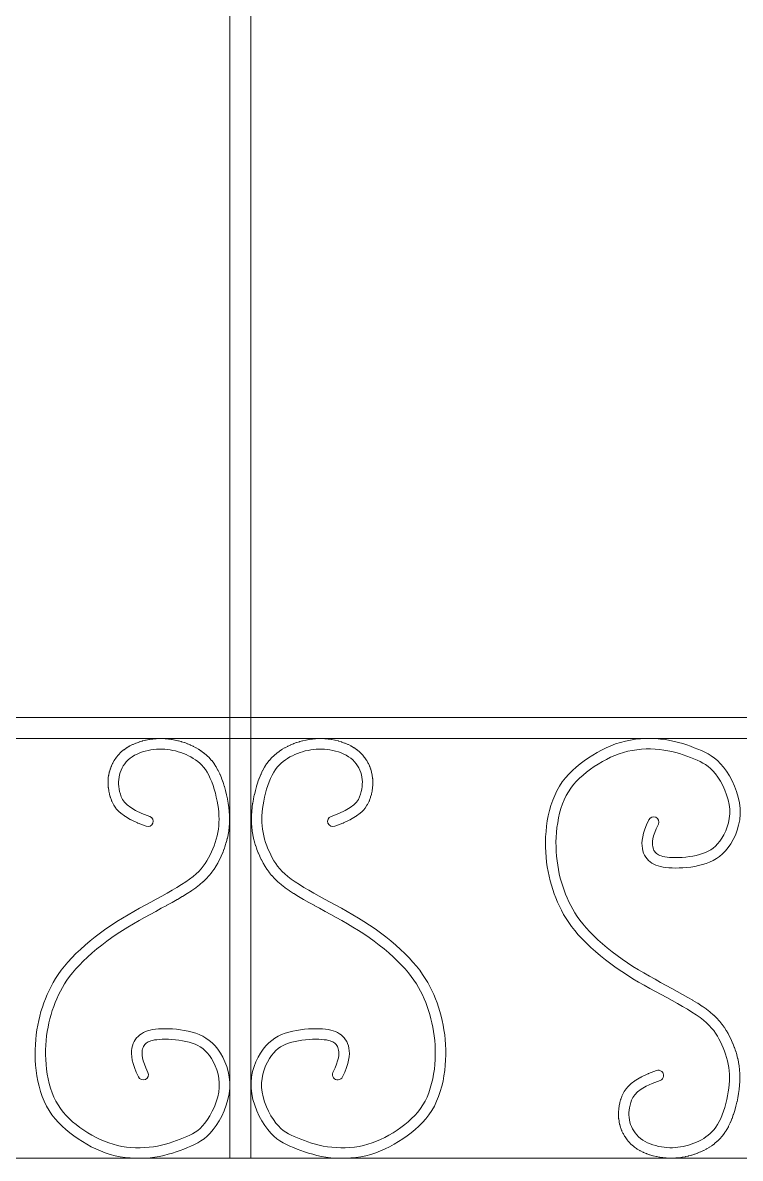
# Model space of a CAD drawing. Header units: millimetres. Extents: x -25 to 4147, y 0 to 2650.
# Drawn here: x 2692 to 3034, y 489 to 1030 of the extents above; entities that cross this region are included whole.
import ezdxf

# ---------------------------------------------------------------- set-up
doc = ezdxf.new("R2010")
doc.units = ezdxf.units.MM
doc.layers.add('ceco.net 340', color=7, linetype='Continuous', lineweight=5)

msp = doc.modelspace()

# ---------------------------------------------------------------- linework, layer by layer
at = {"layer": 'ceco.net 340'}
for p, q in [((2791.01, 2250), (2791.01, 488.65)), ((2801.01, 2250), (2801.01, 488.65)), ((450, 698.65), (3672.14, 698.65)), ((450, 688.65), (3672.14, 688.65)), ((2801.01, 688.65), (2801.01, 488.65)), ((450, 488.65), (3672.14, 488.65))]:
    msp.add_line(p, q, dxfattribs=at)
for points in [[(2751.06, 646.9), (2747.27, 648.33, -0.018526), (2746.93, 648.47), (2743.92, 649.87, -0.02401), (2743.5, 650.09), (2741.17, 651.46, -0.03058), (2740.66, 651.8), (2738.92, 653.13, -0.037109), (2738.36, 653.63), (2737.09, 654.94, -0.040944), (2736.58, 655.57), (2735.69, 656.85, -0.03872), (2735.3, 657.52), (2734.69, 658.78, -0.02899), (2734.47, 659.32), (2734.04, 660.55, -0.016625), (2733.94, 660.87), (2733.6, 662.09, -0.014695), (2733.53, 662.37), (2733.28, 663.57, -0.015749), (2733.22, 663.88), (2733.05, 665.05, -0.016704), (2733.01, 665.38), (2732.92, 666.54, -0.017506), (2732.9, 666.89), (2732.89, 668.04, -0.018102), (2732.9, 668.4), (2732.97, 669.53, -0.01845), (2733.01, 669.9), (2733.16, 671.01, -0.018524), (2733.23, 671.38), (2733.46, 672.48, -0.018452), (2733.55, 672.84), (2733.87, 673.94, -0.018802), (2733.99, 674.29), (2734.4, 675.37, -0.019374), (2734.55, 675.73), (2735.04, 676.79, -0.020024), (2735.23, 677.14), (2735.81, 678.16, -0.020714), (2736.03, 678.51), (2736.7, 679.5, -0.021397), (2736.95, 679.84), (2737.72, 680.77, -0.022021), (2738.01, 681.1), (2738.87, 681.98, -0.022531), (2739.2, 682.28), (2740.15, 683.1, -0.022367), (2740.5, 683.37), (2741.55, 684.12, -0.020214), (2741.89, 684.34), (2743.01, 685.01, -0.017942), (2743.33, 685.18), (2744.53, 685.78, -0.016078), (2744.82, 685.92), (2746.08, 686.45, -0.01459), (2746.35, 686.55), (2747.65, 687.02, -0.01344), (2747.9, 687.1), (2749.23, 687.49, -0.012596), (2749.47, 687.56), (2750.82, 687.89, -0.012037), (2751.05, 687.94), (2752.4, 688.2, -0.011796), (2752.63, 688.24), (2753.97, 688.43, -0.01186), (2754.2, 688.46), (2755.53, 688.58, -0.011906), (2755.77, 688.6), (2757.08, 688.66, -0.011871), (2757.32, 688.67), (2758.63, 688.67, -0.011755), (2758.87, 688.66), (2760.17, 688.6, -0.01156), (2760.4, 688.59), (2761.69, 688.47, -0.011293), (2761.92, 688.44), (2763.21, 688.26, -0.01096), (2763.42, 688.23), (2764.71, 687.99, -0.010625), (2764.92, 687.95), (2766.2, 687.65, -0.010507), (2766.4, 687.6), (2767.67, 687.26, -0.010519), (2767.88, 687.2), (2769.13, 686.8, -0.010613), (2769.34, 686.73), (2770.58, 686.27, -0.010791), (2770.78, 686.19), (2771.99, 685.69, -0.011052), (2772.19, 685.6), (2773.38, 685.04, -0.011398), (2773.59, 684.94), (2774.74, 684.33, -0.011831), (2774.95, 684.22), (2776.06, 683.56, -0.012624), (2776.28, 683.43), (2777.35, 682.72, -0.014451), (2777.59, 682.56), (2778.62, 681.79, -0.016231), (2778.87, 681.59), (2779.86, 680.75, -0.017546), (2780.12, 680.51), (2781.06, 679.59, -0.018298), (2781.32, 679.33), (2782.22, 678.3, -0.018454), (2782.45, 678.02), (2783.31, 676.89, -0.01805), (2783.52, 676.59), (2784.33, 675.34, -0.017188), (2784.51, 675.05), (2785.28, 673.66, -0.015683), (2785.42, 673.38), (2786.15, 671.86, -0.013181), (2786.26, 671.61), (2786.94, 669.97, -0.01117), (2787.02, 669.76), (2787.66, 668.02, -0.009782), (2787.72, 667.83), (2788.3, 666.02, -0.008856), (2788.35, 665.85), (2788.87, 663.99, -0.008297), (2788.91, 663.83), (2789.37, 661.96, -0.008056), (2789.41, 661.8), (2789.8, 659.94, -0.008123), (2789.83, 659.78), (2790.16, 657.94, -0.008556), (2790.18, 657.77), (2790.44, 655.99, -0.00932), (2790.46, 655.81), (2790.64, 654.08, -0.010075), (2790.66, 653.87), (2790.77, 652.19, -0.010733), (2790.78, 651.97), (2790.81, 650.32, -0.011254), (2790.81, 650.1), (2790.77, 648.48, -0.011605), (2790.76, 648.25), (2790.65, 646.65, -0.011758), (2790.63, 646.41), (2790.44, 644.83, -0.011701), (2790.41, 644.6), (2790.14, 643.02, -0.011388), (2790.1, 642.8), (2789.77, 641.22, -0.010808), (2789.72, 641.01), (2789.31, 639.44, -0.010278), (2789.26, 639.24), (2788.78, 637.69, -0.009859), (2788.72, 637.5), (2788.19, 635.97, -0.009545), (2788.12, 635.79), (2787.54, 634.28, -0.009335), (2787.47, 634.1), (2786.82, 632.63, -0.009229), (2786.75, 632.46), (2786.06, 631.02, -0.00923), (2785.98, 630.86), (2785.25, 629.46, -0.009723), (2785.15, 629.29), (2784.38, 627.94, -0.011671), (2784.26, 627.75), (2783.42, 626.44, -0.013556), (2783.27, 626.22), (2782.36, 624.94, -0.014792), (2782.18, 624.71), (2781.16, 623.46, -0.015289), (2780.96, 623.23), (2779.82, 621.99, -0.015076), (2779.61, 621.77), (2778.33, 620.54, -0.014282), (2778.12, 620.34), (2776.67, 619.1, -0.013091), (2776.47, 618.93), (2774.84, 617.67, -0.011392), (2774.66, 617.54), (2772.82, 616.25, -0.008802), (2772.68, 616.15), (2770.66, 614.84, -0.006609), (2770.55, 614.77), (2768.37, 613.43, -0.004919), (2768.29, 613.38), (2765.97, 612.02, -0.003568), (2765.91, 611.99), (2763.48, 610.6, -0.002447), (2763.44, 610.58), (2760.91, 609.18, -0.001481), (2760.89, 609.16), (2758.29, 607.74, -0.000613), (2758.28, 607.74), (2755.64, 606.3), (2752.98, 604.85), (2750.31, 603.38), (2747.66, 601.89), (2745.01, 600.37), (2742.39, 598.81), (2739.8, 597.21), (2737.24, 595.56), (2734.73, 593.85), (2732.26, 592.07), (2729.85, 590.24), (2727.51, 588.36), (2725.26, 586.45), (2723.12, 584.52), (2721.1, 582.6), (2719.22, 580.69), (2717.5, 578.82), (2715.95, 577), (2714.55, 575.21), (2713.29, 573.44), (2712.15, 571.7), (2711.11, 569.95), (2710.15, 568.19), (2709.27, 566.42), (2708.45, 564.61), (2707.69, 562.77), (2706.97, 560.9), (2706.32, 559.01), (2705.72, 557.09), (2705.18, 555.13), (2704.7, 553.14), (2704.28, 551.09), (2703.92, 549), (2703.62, 546.87), (2703.38, 544.69), (2703.22, 542.47), (2703.13, 540.22), (2703.12, 537.95), (2703.18, 535.65), (2703.34, 533.35), (2703.58, 531.03), (2703.91, 528.71), (2704.34, 526.41), (2704.87, 524.15), (2705.5, 521.94), (2706.23, 519.8), (2707.06, 517.75), (2708, 515.8), (2709.04, 513.97), (2710.2, 512.23), (2711.48, 510.58), (2712.88, 508.99), (2714.39, 507.47), (2716.01, 506.01), (2717.72, 504.61), (2719.51, 503.27), (2721.38, 501.98), (2723.28, 500.75), (2725.22, 499.59), (2727.18, 498.52), (2729.17, 497.55), (2731.18, 496.67), (2733.21, 495.89), (2735.27, 495.22), (2737.36, 494.67), (2739.48, 494.23), (2741.65, 493.91), (2743.83, 493.69), (2746.03, 493.58), (2748.22, 493.56), (2750.38, 493.64), (2752.49, 493.81), (2754.53, 494.07), (2756.5, 494.4), (2758.41, 494.81), (2760.27, 495.28), (2762.07, 495.8), (2763.82, 496.37), (2765.53, 496.98), (2767.21, 497.62), (2768.85, 498.28), (2770.4, 498.94), (2771.85, 499.61), (2773.18, 500.3), (2774.43, 501.04), (2775.62, 501.88), (2776.77, 502.84), (2777.93, 503.99), (2779.1, 505.36), (2780.29, 506.99), (2781.47, 508.88), (2782.59, 510.95), (2783.61, 513.16), (2784.48, 515.46), (2785.17, 517.79), (2785.66, 520.1), (2785.91, 522.34), (2785.93, 524.51), (2785.73, 526.64), (2785.33, 528.72), (2784.75, 530.73), (2784.02, 532.65), (2783.17, 534.44), (2782.21, 536.08), (2781.2, 537.55), (2780.16, 538.81), (2779.1, 539.9), (2778, 540.83), (2776.87, 541.63), (2775.67, 542.32), (2774.39, 542.93), (2773.03, 543.46), (2771.56, 543.92), (2770, 544.31), (2768.36, 544.64), (2766.69, 544.9), (2765, 545.1), (2763.32, 545.24), (2761.68, 545.31), (2760.11, 545.34), (2758.63, 545.31), (2757.28, 545.24), (2756.07, 545.12), (2755.01, 544.97), (2754.08, 544.78), (2753.28, 544.56), (2752.6, 544.32), (2752.02, 544.05), (2751.52, 543.76), (2751.08, 543.45), (2750.69, 543.11), (2750.35, 542.74), (2750.06, 542.35), (2749.79, 541.9), (2749.56, 541.39), (2749.37, 540.8), (2749.21, 540.13), (2749.12, 539.38), (2749.09, 538.54), (2749.15, 537.57), (2749.34, 536.41), (2749.67, 535.06), (2750.19, 533.47), (2750.91, 531.64), (2751.92, 529.45)], [(2840.96, 646.9), (2844.75, 648.33, 0.018526), (2845.09, 648.47), (2848.09, 649.87, 0.02401), (2848.52, 650.09), (2850.85, 651.46, 0.03058), (2851.35, 651.8), (2853.1, 653.13, 0.037109), (2853.65, 653.63), (2854.92, 654.94, 0.040944), (2855.44, 655.57), (2856.33, 656.85, 0.03872), (2856.72, 657.52), (2857.33, 658.78, 0.02899), (2857.55, 659.32), (2857.98, 660.55, 0.016625), (2858.08, 660.87), (2858.41, 662.09, 0.014695), (2858.48, 662.37), (2858.74, 663.57, 0.015749), (2858.79, 663.88), (2858.97, 665.05, 0.016704), (2859.01, 665.38), (2859.1, 666.54, 0.017506), (2859.11, 666.89), (2859.12, 668.04, 0.018102), (2859.12, 668.4), (2859.04, 669.53, 0.01845), (2859.01, 669.9), (2858.85, 671.01, 0.018524), (2858.79, 671.38), (2858.55, 672.48, 0.018452), (2858.46, 672.84), (2858.14, 673.94, 0.018802), (2858.02, 674.29), (2857.62, 675.37, 0.019374), (2857.47, 675.73), (2856.98, 676.79, 0.020024), (2856.79, 677.14), (2856.21, 678.16, 0.020714), (2855.99, 678.51), (2855.32, 679.5, 0.021397), (2855.06, 679.84), (2854.3, 680.77, 0.022021), (2854.01, 681.1), (2853.15, 681.98, 0.022531), (2852.82, 682.28), (2851.87, 683.1, 0.022367), (2851.52, 683.37), (2850.47, 684.12, 0.020214), (2850.13, 684.34), (2849, 685.01, 0.017942), (2848.69, 685.18), (2847.49, 685.78, 0.016078), (2847.2, 685.92), (2845.94, 686.45, 0.01459), (2845.67, 686.55), (2844.37, 687.02, 0.01344), (2844.12, 687.1), (2842.79, 687.49, 0.012596), (2842.55, 687.56), (2841.2, 687.89, 0.012037), (2840.97, 687.94), (2839.62, 688.2, 0.011796), (2839.39, 688.24), (2838.05, 688.43, 0.01186), (2837.82, 688.46), (2836.49, 688.58, 0.011906), (2836.25, 688.6), (2834.93, 688.66, 0.011871), (2834.7, 688.67), (2833.39, 688.67, 0.011755), (2833.15, 688.66), (2831.85, 688.6, 0.01156), (2831.62, 688.59), (2830.32, 688.47, 0.011293), (2830.1, 688.44), (2828.81, 688.26, 0.01096), (2828.59, 688.23), (2827.31, 687.99, 0.010625), (2827.1, 687.95), (2825.82, 687.65, 0.010507), (2825.62, 687.6), (2824.34, 687.26, 0.010519), (2824.14, 687.2), (2822.88, 686.8, 0.010613), (2822.68, 686.73), (2821.44, 686.27, 0.010791), (2821.24, 686.19), (2820.03, 685.69, 0.011052), (2819.82, 685.6), (2818.64, 685.04, 0.011398), (2818.43, 684.94), (2817.28, 684.33, 0.011831), (2817.07, 684.22), (2815.95, 683.56, 0.012624), (2815.74, 683.43), (2814.67, 682.72, 0.014451), (2814.43, 682.56), (2813.4, 681.79, 0.016231), (2813.14, 681.59), (2812.16, 680.75, 0.017546), (2811.9, 680.51), (2810.95, 679.59, 0.018298), (2810.7, 679.33), (2809.8, 678.3, 0.018454), (2809.57, 678.02), (2808.71, 676.89, 0.01805), (2808.5, 676.59), (2807.69, 675.34, 0.017188), (2807.51, 675.05), (2806.74, 673.66, 0.015683), (2806.59, 673.38), (2805.86, 671.86, 0.013181), (2805.76, 671.61), (2805.07, 669.97, 0.01117), (2804.99, 669.76), (2804.36, 668.02, 0.009782), (2804.3, 667.83), (2803.72, 666.02, 0.008856), (2803.67, 665.85), (2803.15, 663.99, 0.008297), (2803.11, 663.83), (2802.65, 661.96, 0.008056), (2802.61, 661.8), (2802.22, 659.94, 0.008123), (2802.19, 659.78), (2801.86, 657.94, 0.008556), (2801.83, 657.77), (2801.58, 655.99, 0.00932), (2801.56, 655.81), (2801.38, 654.08, 0.010075), (2801.36, 653.87), (2801.25, 652.19, 0.010733), (2801.24, 651.97), (2801.21, 650.32, 0.011254), (2801.21, 650.1), (2801.25, 648.48, 0.011605), (2801.26, 648.25), (2801.37, 646.65, 0.011758), (2801.39, 646.41), (2801.58, 644.83, 0.011701), (2801.61, 644.6), (2801.87, 643.02, 0.011388), (2801.92, 642.8), (2802.25, 641.22, 0.010808), (2802.3, 641.01), (2802.71, 639.44, 0.010278), (2802.76, 639.24), (2803.23, 637.69, 0.009859), (2803.29, 637.5), (2803.83, 635.97, 0.009545), (2803.89, 635.79), (2804.48, 634.28, 0.009335), (2804.55, 634.1), (2805.19, 632.63, 0.009229), (2805.27, 632.46), (2805.96, 631.02, 0.00923), (2806.04, 630.86), (2806.77, 629.46, 0.009723), (2806.87, 629.29), (2807.64, 627.94, 0.011671), (2807.76, 627.75), (2808.59, 626.44, 0.013556), (2808.75, 626.22), (2809.66, 624.94, 0.014792), (2809.84, 624.71), (2810.86, 623.46, 0.015289), (2811.05, 623.23), (2812.19, 621.99, 0.015076), (2812.4, 621.77), (2813.69, 620.54, 0.014282), (2813.9, 620.34), (2815.34, 619.1, 0.013091), (2815.55, 618.93), (2817.18, 617.67, 0.011392), (2817.36, 617.54), (2819.19, 616.25, 0.008802), (2819.34, 616.15), (2821.35, 614.84, 0.006609), (2821.47, 614.77), (2823.64, 613.43, 0.004919), (2823.73, 613.38), (2826.04, 612.02, 0.003568), (2826.11, 611.99), (2828.54, 610.6, 0.002447), (2828.58, 610.58), (2831.11, 609.18, 0.001481), (2831.13, 609.16), (2833.73, 607.74, 0.000613), (2833.74, 607.74), (2836.38, 606.3), (2839.04, 604.85), (2841.71, 603.38), (2844.36, 601.89), (2847.01, 600.37), (2849.63, 598.81), (2852.22, 597.21), (2854.78, 595.56), (2857.29, 593.85), (2859.76, 592.07), (2862.17, 590.24), (2864.51, 588.36), (2866.76, 586.45), (2868.9, 584.52), (2870.92, 582.6), (2872.8, 580.69), (2874.52, 578.82), (2876.07, 577), (2877.46, 575.21), (2878.73, 573.44), (2879.87, 571.7), (2880.91, 569.95), (2881.86, 568.19), (2882.74, 566.42), (2883.57, 564.61), (2884.33, 562.77), (2885.04, 560.9), (2885.7, 559.01), (2886.3, 557.09), (2886.84, 555.13), (2887.32, 553.14), (2887.74, 551.09), (2888.1, 549), (2888.4, 546.87), (2888.63, 544.69), (2888.8, 542.47), (2888.89, 540.22), (2888.9, 537.95), (2888.83, 535.65), (2888.68, 533.35), (2888.44, 531.03), (2888.1, 528.71), (2887.68, 526.41), (2887.15, 524.15), (2886.52, 521.94), (2885.79, 519.8), (2884.96, 517.75), (2884.02, 515.8), (2882.98, 513.97), (2881.82, 512.23), (2880.54, 510.58), (2879.14, 508.99), (2877.62, 507.47), (2876.01, 506.01), (2874.3, 504.61), (2872.5, 503.27), (2870.64, 501.98), (2868.74, 500.75), (2866.8, 499.59), (2864.84, 498.52), (2862.85, 497.55), (2860.84, 496.67), (2858.8, 495.89), (2856.75, 495.22), (2854.66, 494.67), (2852.54, 494.23), (2850.37, 493.91), (2848.18, 493.69), (2845.99, 493.58), (2843.8, 493.56), (2841.64, 493.64), (2839.53, 493.81), (2837.49, 494.07), (2835.51, 494.4), (2833.6, 494.81), (2831.75, 495.28), (2829.95, 495.8), (2828.2, 496.37), (2826.48, 496.98), (2824.81, 497.62), (2823.17, 498.28), (2821.61, 498.94), (2820.17, 499.61), (2818.84, 500.3), (2817.59, 501.04), (2816.4, 501.88), (2815.24, 502.84), (2814.09, 503.99), (2812.92, 505.36), (2811.72, 506.99), (2810.54, 508.88), (2809.42, 510.95), (2808.41, 513.16), (2807.54, 515.46), (2806.84, 517.79), (2806.36, 520.1), (2806.1, 522.34), (2806.09, 524.51), (2806.29, 526.64), (2806.69, 528.72), (2807.26, 530.73), (2807.99, 532.65), (2808.85, 534.44), (2809.8, 536.08), (2810.82, 537.55), (2811.86, 538.81), (2812.92, 539.9), (2814.01, 540.83), (2815.15, 541.63), (2816.35, 542.32), (2817.62, 542.93), (2818.99, 543.46), (2820.46, 543.92), (2822.02, 544.31), (2823.65, 544.64), (2825.33, 544.9), (2827.02, 545.1), (2828.7, 545.24), (2830.34, 545.31), (2831.91, 545.34), (2833.39, 545.31), (2834.74, 545.24), (2835.94, 545.12), (2837.01, 544.97), (2837.94, 544.78), (2838.73, 544.56), (2839.42, 544.32), (2840, 544.05), (2840.5, 543.76), (2840.94, 543.45), (2841.33, 543.11), (2841.66, 542.74), (2841.96, 542.35), (2842.22, 541.9), (2842.46, 541.39), (2842.65, 540.8), (2842.81, 540.13), (2842.9, 539.38), (2842.93, 538.54), (2842.86, 537.57), (2842.68, 536.41), (2842.35, 535.06), (2841.83, 533.47), (2841.11, 531.64), (2840.1, 529.45)], [(2994.37, 530.39), (2990.58, 528.96, 0.018526), (2990.24, 528.82), (2987.24, 527.42, 0.02401), (2986.81, 527.2), (2984.48, 525.83, 0.03058), (2983.98, 525.49), (2982.23, 524.16, 0.037109), (2981.68, 523.66), (2980.41, 522.35, 0.040944), (2979.89, 521.72), (2979, 520.44, 0.03872), (2978.61, 519.77), (2978, 518.51, 0.02899), (2977.78, 517.97), (2977.35, 516.74, 0.016625), (2977.25, 516.42), (2976.92, 515.21, 0.014695), (2976.85, 514.92), (2976.59, 513.73, 0.015749), (2976.54, 513.42), (2976.36, 512.24, 0.016704), (2976.33, 511.91), (2976.23, 510.75, 0.017506), (2976.22, 510.4), (2976.21, 509.25, 0.018102), (2976.22, 508.89), (2976.29, 507.76, 0.01845), (2976.32, 507.4), (2976.48, 506.28, 0.018524), (2976.54, 505.91), (2976.78, 504.81, 0.018452), (2976.87, 504.45), (2977.19, 503.35, 0.018802), (2977.31, 503), (2977.71, 501.92, 0.019374), (2977.86, 501.56), (2978.35, 500.5, 0.020024), (2978.54, 500.15), (2979.12, 499.13, 0.020714), (2979.34, 498.78), (2980.01, 497.79, 0.021397), (2980.27, 497.45), (2981.03, 496.52, 0.022021), (2981.32, 496.19), (2982.18, 495.31, 0.022531), (2982.51, 495.01), (2983.46, 494.19, 0.022367), (2983.81, 493.92), (2984.86, 493.18, 0.020214), (2985.2, 492.95), (2986.33, 492.28, 0.017942), (2986.64, 492.11), (2987.84, 491.51, 0.016078), (2988.13, 491.37), (2989.39, 490.84, 0.01459), (2989.66, 490.74), (2990.96, 490.27, 0.01344), (2991.21, 490.19), (2992.54, 489.8, 0.012596), (2992.78, 489.73), (2994.13, 489.4, 0.012037), (2994.36, 489.35), (2995.71, 489.09, 0.011796), (2995.94, 489.05), (2997.28, 488.86, 0.01186), (2997.51, 488.83), (2998.84, 488.71, 0.011906), (2999.08, 488.69), (3000.4, 488.63, 0.011871), (3000.63, 488.62), (3001.94, 488.62, 0.011755), (3002.18, 488.63), (3003.48, 488.69, 0.01156), (3003.71, 488.7), (3005.01, 488.82, 0.011293), (3005.23, 488.85), (3006.52, 489.03, 0.01096), (3006.74, 489.06), (3008.02, 489.3, 0.010625), (3008.23, 489.34), (3009.51, 489.64, 0.010507), (3009.72, 489.69), (3010.99, 490.03, 0.010519), (3011.19, 490.09), (3012.45, 490.49, 0.010613), (3012.65, 490.56), (3013.89, 491.02, 0.010791), (3014.09, 491.1), (3015.31, 491.6, 0.011052), (3015.51, 491.69), (3016.7, 492.25, 0.011398), (3016.9, 492.35), (3018.05, 492.96, 0.011831), (3018.26, 493.07), (3019.38, 493.73, 0.012624), (3019.59, 493.86), (3020.67, 494.57, 0.014451), (3020.9, 494.73), (3021.93, 495.5, 0.016231), (3022.19, 495.7), (3023.17, 496.54, 0.017546), (3023.43, 496.78), (3024.38, 497.7, 0.018298), (3024.63, 497.96), (3025.53, 498.99, 0.018454), (3025.76, 499.27), (3026.62, 500.4, 0.01805), (3026.83, 500.7), (3027.64, 501.95, 0.017188), (3027.82, 502.24), (3028.59, 503.63, 0.015683), (3028.74, 503.91), (3029.47, 505.43, 0.013181), (3029.57, 505.68), (3030.26, 507.32, 0.01117), (3030.34, 507.53), (3030.97, 509.27, 0.009782), (3031.03, 509.46), (3031.61, 511.27, 0.008856), (3031.66, 511.44), (3032.18, 513.3, 0.008297), (3032.22, 513.46), (3032.68, 515.33, 0.008056), (3032.72, 515.49), (3033.11, 517.35, 0.008123), (3033.15, 517.51), (3033.47, 519.35, 0.008556), (3033.5, 519.52), (3033.75, 521.3, 0.00932), (3033.77, 521.48), (3033.96, 523.21, 0.010075), (3033.97, 523.42), (3034.08, 525.1, 0.010733), (3034.09, 525.32), (3034.12, 526.97, 0.011254), (3034.12, 527.19), (3034.08, 528.81, 0.011605), (3034.07, 529.05), (3033.96, 530.64, 0.011758), (3033.94, 530.88), (3033.75, 532.46, 0.011701), (3033.72, 532.69), (3033.46, 534.27, 0.011388), (3033.41, 534.49), (3033.08, 536.07, 0.010808), (3033.03, 536.28), (3032.62, 537.85, 0.010278), (3032.57, 538.05), (3032.1, 539.6, 0.009859), (3032.04, 539.79), (3031.5, 541.32, 0.009545), (3031.44, 541.5), (3030.85, 543.01, 0.009335), (3030.78, 543.19), (3030.14, 544.66, 0.009229), (3030.06, 544.83), (3029.37, 546.27, 0.00923), (3029.29, 546.44), (3028.56, 547.83, 0.009723), (3028.46, 548), (3027.69, 549.35, 0.011671), (3027.57, 549.55), (3026.74, 550.85, 0.013556), (3026.58, 551.07), (3025.67, 552.35, 0.014792), (3025.49, 552.58), (3024.48, 553.83, 0.015289), (3024.28, 554.06), (3023.14, 555.3, 0.015076), (3022.93, 555.52), (3021.65, 556.75, 0.014282), (3021.43, 556.95), (3019.99, 558.19, 0.013091), (3019.78, 558.36), (3018.15, 559.62, 0.011392), (3017.97, 559.75), (3016.14, 561.04, 0.008802), (3015.99, 561.14), (3013.98, 562.45, 0.006609), (3013.86, 562.52), (3011.69, 563.86, 0.004919), (3011.6, 563.91), (3009.29, 565.27, 0.003568), (3009.22, 565.3), (3006.79, 566.69, 0.002447), (3006.75, 566.71), (3004.22, 568.11, 0.001481), (3004.2, 568.13), (3001.6, 569.55, 0.000613), (3001.59, 569.55), (2998.95, 570.99), (2996.29, 572.44), (2993.63, 573.91), (2990.97, 575.4), (2988.32, 576.92), (2985.7, 578.48), (2983.11, 580.08), (2980.55, 581.73), (2978.04, 583.44), (2975.57, 585.22), (2973.16, 587.05), (2970.82, 588.93), (2968.57, 590.84), (2966.43, 592.77), (2964.41, 594.69), (2962.53, 596.6), (2960.81, 598.47), (2959.26, 600.29), (2957.87, 602.08), (2956.6, 603.85), (2955.46, 605.59), (2954.42, 607.34), (2953.47, 609.1), (2952.59, 610.87), (2951.77, 612.68), (2951, 614.52), (2950.29, 616.39), (2949.63, 618.28), (2949.03, 620.2), (2948.49, 622.16), (2948.01, 624.15), (2947.59, 626.2), (2947.23, 628.29), (2946.93, 630.42), (2946.7, 632.6), (2946.53, 634.82), (2946.44, 637.07), (2946.43, 639.34), (2946.5, 641.64), (2946.65, 643.94), (2946.89, 646.26), (2947.23, 648.58), (2947.66, 650.88), (2948.18, 653.14), (2948.81, 655.35), (2949.54, 657.49), (2950.37, 659.54), (2951.31, 661.49), (2952.35, 663.32), (2953.51, 665.06), (2954.79, 666.71), (2956.2, 668.3), (2957.71, 669.82), (2959.32, 671.28), (2961.03, 672.68), (2962.83, 674.02), (2964.69, 675.31), (2966.6, 676.54), (2968.53, 677.7), (2970.5, 678.77), (2972.48, 679.74), (2974.49, 680.62), (2976.53, 681.4), (2978.58, 682.07), (2980.67, 682.62), (2982.79, 683.06), (2984.96, 683.38), (2987.15, 683.6), (2989.34, 683.71), (2991.53, 683.73), (2993.69, 683.65), (2995.8, 683.48), (2997.84, 683.22), (2999.82, 682.89), (3001.73, 682.48), (3003.58, 682.01), (3005.38, 681.49), (3007.13, 680.92), (3008.85, 680.31), (3010.52, 679.67), (3012.16, 679.01), (3013.72, 678.35), (3015.16, 677.68), (3016.5, 676.99), (3017.74, 676.25), (3018.93, 675.41), (3020.09, 674.45), (3021.24, 673.3), (3022.41, 671.93), (3023.61, 670.3), (3024.79, 668.41), (3025.91, 666.34), (3026.92, 664.13), (3027.79, 661.83), (3028.49, 659.5), (3028.97, 657.19), (3029.23, 654.95), (3029.24, 652.78), (3029.04, 650.65), (3028.64, 648.57), (3028.07, 646.56), (3027.34, 644.64), (3026.48, 642.85), (3025.53, 641.21), (3024.51, 639.74), (3023.47, 638.48), (3022.41, 637.39), (3021.32, 636.46), (3020.18, 635.66), (3018.98, 634.97), (3017.71, 634.36), (3016.34, 633.83), (3014.87, 633.37), (3013.31, 632.98), (3011.68, 632.65), (3010, 632.39), (3008.31, 632.19), (3006.63, 632.05), (3004.99, 631.98), (3003.42, 631.95), (3001.94, 631.98), (3000.59, 632.05), (2999.39, 632.17), (2998.32, 632.32), (2997.39, 632.51), (2996.6, 632.73), (2995.92, 632.98), (2995.33, 633.24), (2994.83, 633.53), (2994.39, 633.84), (2994, 634.18), (2993.67, 634.55), (2993.37, 634.94), (2993.11, 635.39), (2992.88, 635.9), (2992.68, 636.49), (2992.53, 637.16), (2992.43, 637.91), (2992.4, 638.75), (2992.47, 639.72), (2992.65, 640.88), (2992.99, 642.23), (2993.5, 643.82), (2994.22, 645.65), (2995.23, 647.84)]]:
    msp.add_lwpolyline(points, format="xyb", dxfattribs=at)
for points in [[(2996.14, 525.71), (2992.35, 524.28), (2989.34, 522.89), (2987.02, 521.52), (2985.27, 520.18), (2984, 518.87), (2983.11, 517.59), (2982.5, 516.33), (2982.07, 515.09), (2981.74, 513.88), (2981.48, 512.68), (2981.31, 511.51), (2981.22, 510.35), (2981.21, 509.21), (2981.28, 508.08), (2981.43, 506.96), (2981.67, 505.85), (2981.99, 504.75), (2982.39, 503.68), (2982.88, 502.62), (2983.47, 501.6), (2984.14, 500.62), (2984.9, 499.68), (2985.76, 498.81), (2986.71, 497.99), (2987.75, 497.25), (2988.88, 496.58), (2990.08, 495.98), (2991.34, 495.45), (2992.64, 494.98), (2993.96, 494.59), (2995.31, 494.26), (2996.65, 494), (2997.99, 493.81), (2999.32, 493.68), (3000.64, 493.62), (3001.95, 493.62), (3003.25, 493.68), (3004.54, 493.8), (3005.83, 493.98), (3007.12, 494.22), (3008.4, 494.51), (3009.67, 494.86), (3010.93, 495.26), (3012.17, 495.71), (3013.39, 496.22), (3014.57, 496.78), (3015.73, 497.38), (3016.84, 498.04), (3017.92, 498.74), (3018.95, 499.51), (3019.94, 500.35), (3020.88, 501.27), (3021.78, 502.29), (3022.64, 503.42), (3023.45, 504.68), (3024.23, 506.06), (3024.95, 507.59), (3025.64, 509.24), (3026.27, 510.98), (3026.85, 512.79), (3027.37, 514.65), (3027.83, 516.52), (3028.22, 518.39), (3028.55, 520.22), (3028.8, 522), (3028.98, 523.73), (3029.09, 525.42), (3029.12, 527.07), (3029.09, 528.69), (3028.97, 530.29), (3028.79, 531.88), (3028.52, 533.45), (3028.19, 535.03), (3027.78, 536.6), (3027.31, 538.15), (3026.78, 539.69), (3026.19, 541.2), (3025.55, 542.67), (3024.86, 544.11), (3024.13, 545.51), (3023.36, 546.85), (3022.52, 548.16), (3021.61, 549.43), (3020.59, 550.68), (3019.46, 551.92), (3018.17, 553.16), (3016.73, 554.4), (3015.1, 555.66), (3013.26, 556.95), (3011.25, 558.26), (3009.07, 559.6), (3006.75, 560.96), (3004.32, 562.34), (3001.8, 563.74), (2999.2, 565.16), (2996.56, 566.6), (2993.88, 568.06), (2991.2, 569.54), (2988.5, 571.05), (2985.8, 572.61), (2983.11, 574.2), (2980.44, 575.85), (2977.79, 577.57), (2975.17, 579.35), (2972.6, 581.2), (2970.08, 583.11), (2967.64, 585.08), (2965.28, 587.08), (2963.03, 589.1), (2960.9, 591.13), (2958.91, 593.15), (2957.07, 595.16), (2955.39, 597.13), (2953.86, 599.09), (2952.48, 601.02), (2951.22, 602.95), (2950.07, 604.87), (2949.03, 606.79), (2948.07, 608.73), (2947.18, 610.69), (2946.35, 612.67), (2945.59, 614.68), (2944.88, 616.72), (2944.24, 618.79), (2943.65, 620.91), (2943.13, 623.06), (2942.68, 625.26), (2942.29, 627.51), (2941.97, 629.81), (2941.72, 632.15), (2941.54, 634.54), (2941.44, 636.95), (2941.43, 639.4), (2941.5, 641.88), (2941.67, 644.37), (2941.93, 646.88), (2942.29, 649.39), (2942.76, 651.9), (2943.34, 654.39), (2944.04, 656.84), (2944.86, 659.24), (2945.8, 661.56), (2946.88, 663.81), (2948.1, 665.95), (2949.45, 667.98), (2950.94, 669.9), (2952.55, 671.72), (2954.26, 673.44), (2956.06, 675.07), (2957.95, 676.61), (2959.9, 678.08), (2961.91, 679.47), (2963.96, 680.79), (2966.06, 682.04), (2968.19, 683.21), (2970.37, 684.28), (2972.6, 685.25), (2974.86, 686.12), (2977.17, 686.87), (2979.53, 687.49), (2981.92, 687.98), (2984.34, 688.35), (2986.77, 688.59), (2989.2, 688.71), (2991.61, 688.73), (2993.98, 688.64), (2996.31, 688.45), (2998.57, 688.17), (3000.75, 687.8), (3002.86, 687.35), (3004.89, 686.84), (3006.85, 686.27), (3008.75, 685.65), (3010.58, 685), (3012.35, 684.32), (3014.07, 683.63), (3015.74, 682.92), (3017.35, 682.18), (3018.93, 681.36), (3020.47, 680.44), (3021.98, 679.38), (3023.45, 678.15), (3024.9, 676.71), (3026.34, 675.04), (3027.75, 673.1), (3029.11, 670.93), (3030.38, 668.57), (3031.54, 666.06), (3032.53, 663.43), (3033.34, 660.73), (3033.91, 657.99), (3034.22, 655.26), (3034.25, 652.57), (3034, 649.95), (3033.51, 647.41), (3032.82, 644.98), (3031.94, 642.67), (3030.91, 640.52), (3029.75, 638.53), (3028.51, 636.73), (3027.2, 635.13), (3025.82, 633.73), (3024.38, 632.51), (3022.88, 631.45), (3021.31, 630.54), (3019.68, 629.77), (3017.99, 629.11), (3016.23, 628.56), (3014.42, 628.1), (3012.56, 627.73), (3010.68, 627.43), (3008.8, 627.21), (3006.95, 627.06), (3005.14, 626.98), (3003.41, 626.95), (3001.76, 626.98), (3000.22, 627.07), (2998.79, 627.2), (2997.46, 627.39), (2996.23, 627.65), (2995.08, 627.96), (2994.02, 628.34), (2993.04, 628.79), (2992.13, 629.32), (2991.29, 629.92), (2990.52, 630.59), (2989.82, 631.34), (2989.2, 632.17), (2988.66, 633.08), (2988.22, 634.07), (2987.86, 635.13), (2987.6, 636.28), (2987.44, 637.51), (2987.4, 638.84), (2987.49, 640.29), (2987.75, 641.87), (2988.17, 643.6), (2988.79, 645.51), (2989.62, 647.61), (2990.69, 649.92)], [(2752.82, 651.58), (2749.04, 653.01), (2746.03, 654.4), (2743.7, 655.77), (2741.96, 657.11), (2740.69, 658.42), (2739.8, 659.7), (2739.19, 660.96), (2738.76, 662.2), (2738.42, 663.41), (2738.17, 664.61), (2738, 665.78), (2737.9, 666.94), (2737.89, 668.08), (2737.96, 669.21), (2738.12, 670.33), (2738.35, 671.44), (2738.67, 672.54), (2739.08, 673.61), (2739.57, 674.67), (2740.15, 675.69), (2740.82, 676.67), (2741.59, 677.61), (2742.44, 678.48), (2743.4, 679.3), (2744.44, 680.04), (2745.57, 680.71), (2746.77, 681.31), (2748.03, 681.84), (2749.32, 682.31), (2750.65, 682.7), (2752, 683.03), (2753.34, 683.29), (2754.68, 683.48), (2756.01, 683.61), (2757.32, 683.67), (2758.63, 683.67), (2759.93, 683.61), (2761.23, 683.49), (2762.52, 683.31), (2763.8, 683.07), (2765.09, 682.78), (2766.36, 682.43), (2767.62, 682.03), (2768.86, 681.58), (2770.07, 681.07), (2771.26, 680.52), (2772.42, 679.91), (2773.53, 679.25), (2774.6, 678.55), (2775.64, 677.78), (2776.62, 676.94), (2777.57, 676.02), (2778.47, 675), (2779.33, 673.87), (2780.14, 672.61), (2780.91, 671.23), (2781.64, 669.7), (2782.32, 668.05), (2782.96, 666.31), (2783.53, 664.5), (2784.06, 662.64), (2784.51, 660.77), (2784.91, 658.9), (2785.23, 657.07), (2785.49, 655.29), (2785.67, 653.56), (2785.78, 651.87), (2785.81, 650.22), (2785.77, 648.6), (2785.66, 647), (2785.47, 645.41), (2785.21, 643.84), (2784.88, 642.26), (2784.47, 640.69), (2784, 639.14), (2783.47, 637.6), (2782.88, 636.09), (2782.24, 634.62), (2781.55, 633.18), (2780.82, 631.78), (2780.04, 630.44), (2779.21, 629.13), (2778.3, 627.86), (2777.28, 626.61), (2776.14, 625.37), (2774.86, 624.14), (2773.41, 622.89), (2771.78, 621.63), (2769.95, 620.34), (2767.93, 619.03), (2765.76, 617.69), (2763.44, 616.33), (2761.01, 614.95), (2758.48, 613.55), (2755.89, 612.13), (2753.24, 610.69), (2750.57, 609.23), (2747.88, 607.75), (2745.19, 606.24), (2742.49, 604.68), (2739.8, 603.09), (2737.13, 601.44), (2734.48, 599.72), (2731.86, 597.94), (2729.29, 596.09), (2726.77, 594.18), (2724.33, 592.21), (2721.97, 590.21), (2719.72, 588.19), (2717.59, 586.16), (2715.6, 584.14), (2713.75, 582.13), (2712.07, 580.16), (2710.55, 578.2), (2709.16, 576.27), (2707.91, 574.34), (2706.76, 572.42), (2705.72, 570.5), (2704.76, 568.56), (2703.87, 566.6), (2703.04, 564.62), (2702.27, 562.61), (2701.57, 560.57), (2700.92, 558.5), (2700.34, 556.38), (2699.82, 554.23), (2699.37, 552.03), (2698.98, 549.78), (2698.65, 547.48), (2698.4, 545.14), (2698.23, 542.75), (2698.13, 540.34), (2698.11, 537.89), (2698.19, 535.41), (2698.35, 532.92), (2698.62, 530.41), (2698.98, 527.9), (2699.45, 525.39), (2700.03, 522.9), (2700.72, 520.45), (2701.54, 518.05), (2702.49, 515.73), (2703.57, 513.48), (2704.78, 511.34), (2706.14, 509.31), (2707.63, 507.39), (2709.23, 505.57), (2710.95, 503.85), (2712.75, 502.22), (2714.63, 500.68), (2716.59, 499.21), (2718.6, 497.82), (2720.65, 496.5), (2722.74, 495.25), (2724.88, 494.08), (2727.06, 493.01), (2729.28, 492.04), (2731.55, 491.17), (2733.86, 490.42), (2736.21, 489.8), (2738.6, 489.31), (2741.03, 488.94), (2743.46, 488.7), (2745.89, 488.58), (2748.3, 488.56), (2750.67, 488.65), (2753, 488.84), (2755.26, 489.12), (2757.44, 489.49), (2759.54, 489.94), (2761.58, 490.45), (2763.54, 491.02), (2765.43, 491.64), (2767.26, 492.29), (2769.04, 492.97), (2770.76, 493.66), (2772.42, 494.37), (2774.04, 495.11), (2775.62, 495.93), (2777.16, 496.85), (2778.66, 497.91), (2780.14, 499.14), (2781.59, 500.58), (2783.02, 502.25), (2784.44, 504.19), (2785.8, 506.36), (2787.07, 508.72), (2788.22, 511.23), (2789.22, 513.86), (2790.02, 516.56), (2790.6, 519.3), (2790.91, 522.03), (2790.93, 524.72), (2790.69, 527.34), (2790.2, 529.88), (2789.5, 532.31), (2788.62, 534.62), (2787.59, 536.77), (2786.44, 538.76), (2785.2, 540.56), (2783.88, 542.16), (2782.51, 543.56), (2781.07, 544.78), (2779.57, 545.84), (2778, 546.75), (2776.37, 547.52), (2774.68, 548.18), (2772.92, 548.73), (2771.1, 549.19), (2769.25, 549.56), (2767.37, 549.86), (2765.49, 550.08), (2763.64, 550.23), (2761.83, 550.31), (2760.09, 550.34), (2758.45, 550.31), (2756.91, 550.22), (2755.48, 550.09), (2754.15, 549.9), (2752.92, 549.64), (2751.77, 549.33), (2750.71, 548.95), (2749.73, 548.5), (2748.82, 547.97), (2747.98, 547.38), (2747.2, 546.7), (2746.51, 545.95), (2745.89, 545.12), (2745.35, 544.21), (2744.9, 543.22), (2744.55, 542.16), (2744.28, 541.01), (2744.13, 539.78), (2744.08, 538.45), (2744.18, 537), (2744.43, 535.42), (2744.86, 533.69), (2745.48, 531.78), (2746.31, 529.68), (2747.37, 527.37)], [(2839.2, 651.58), (2842.98, 653.01), (2845.99, 654.4), (2848.31, 655.77), (2850.06, 657.11), (2851.33, 658.42), (2852.22, 659.7), (2852.83, 660.96), (2853.26, 662.2), (2853.59, 663.41), (2853.85, 664.61), (2854.02, 665.78), (2854.11, 666.94), (2854.13, 668.08), (2854.05, 669.21), (2853.9, 670.33), (2853.66, 671.44), (2853.34, 672.54), (2852.94, 673.61), (2852.45, 674.67), (2851.86, 675.69), (2851.19, 676.67), (2850.43, 677.61), (2849.57, 678.48), (2848.62, 679.3), (2847.58, 680.04), (2846.45, 680.71), (2845.25, 681.31), (2843.99, 681.84), (2842.69, 682.31), (2841.37, 682.7), (2840.02, 683.03), (2838.68, 683.29), (2837.34, 683.48), (2836.01, 683.61), (2834.69, 683.67), (2833.39, 683.67), (2832.08, 683.61), (2830.79, 683.49), (2829.5, 683.31), (2828.21, 683.07), (2826.93, 682.78), (2825.66, 682.43), (2824.4, 682.03), (2823.16, 681.58), (2821.95, 681.07), (2820.76, 680.52), (2819.6, 679.91), (2818.49, 679.25), (2817.41, 678.55), (2816.38, 677.78), (2815.4, 676.94), (2814.45, 676.02), (2813.55, 675), (2812.69, 673.87), (2811.88, 672.61), (2811.11, 671.23), (2810.38, 669.7), (2809.69, 668.05), (2809.06, 666.31), (2808.48, 664.5), (2807.96, 662.64), (2807.5, 660.77), (2807.11, 658.9), (2806.78, 657.07), (2806.53, 655.29), (2806.35, 653.56), (2806.24, 651.87), (2806.21, 650.22), (2806.25, 648.6), (2806.36, 647), (2806.55, 645.41), (2806.81, 643.84), (2807.14, 642.26), (2807.55, 640.69), (2808.02, 639.14), (2808.55, 637.6), (2809.14, 636.09), (2809.78, 634.62), (2810.47, 633.18), (2811.2, 631.78), (2811.97, 630.44), (2812.81, 629.13), (2813.72, 627.86), (2814.74, 626.61), (2815.87, 625.37), (2817.16, 624.14), (2818.6, 622.89), (2820.24, 621.63), (2822.07, 620.34), (2824.08, 619.03), (2826.26, 617.69), (2828.58, 616.33), (2831.01, 614.95), (2833.53, 613.55), (2836.13, 612.13), (2838.77, 610.69), (2841.45, 609.23), (2844.13, 607.75), (2846.83, 606.24), (2849.53, 604.68), (2852.22, 603.09), (2854.89, 601.44), (2857.54, 599.72), (2860.16, 597.94), (2862.73, 596.09), (2865.25, 594.18), (2867.69, 592.21), (2870.05, 590.21), (2872.3, 588.19), (2874.43, 586.16), (2876.42, 584.14), (2878.26, 582.13), (2879.94, 580.16), (2881.47, 578.2), (2882.85, 576.27), (2884.11, 574.34), (2885.26, 572.42), (2886.3, 570.5), (2887.26, 568.56), (2888.15, 566.6), (2888.98, 564.62), (2889.74, 562.61), (2890.45, 560.57), (2891.1, 558.5), (2891.68, 556.38), (2892.2, 554.23), (2892.65, 552.03), (2893.04, 549.78), (2893.36, 547.48), (2893.62, 545.14), (2893.79, 542.75), (2893.89, 540.34), (2893.9, 537.89), (2893.83, 535.41), (2893.66, 532.92), (2893.4, 530.41), (2893.04, 527.9), (2892.57, 525.39), (2891.99, 522.9), (2891.29, 520.45), (2890.48, 518.05), (2889.53, 515.73), (2888.45, 513.48), (2887.23, 511.34), (2885.88, 509.31), (2884.39, 507.39), (2882.78, 505.57), (2881.07, 503.85), (2879.27, 502.22), (2877.38, 500.68), (2875.43, 499.21), (2873.42, 497.82), (2871.37, 496.5), (2869.28, 495.25), (2867.14, 494.08), (2864.96, 493.01), (2862.73, 492.04), (2860.47, 491.17), (2858.16, 490.42), (2855.81, 489.8), (2853.41, 489.31), (2850.99, 488.94), (2848.56, 488.7), (2846.13, 488.58), (2843.72, 488.56), (2841.35, 488.65), (2839.02, 488.84), (2836.76, 489.12), (2834.58, 489.49), (2832.47, 489.94), (2830.44, 490.45), (2828.48, 491.02), (2826.59, 491.64), (2824.75, 492.29), (2822.98, 492.97), (2821.26, 493.66), (2819.6, 494.37), (2817.98, 495.11), (2816.4, 495.93), (2814.86, 496.85), (2813.36, 497.91), (2811.88, 499.14), (2810.43, 500.58), (2808.99, 502.25), (2807.58, 504.19), (2806.22, 506.36), (2804.95, 508.72), (2803.79, 511.23), (2802.8, 513.86), (2801.99, 516.56), (2801.42, 519.3), (2801.11, 522.03), (2801.08, 524.72), (2801.33, 527.34), (2801.82, 529.88), (2802.52, 532.31), (2803.39, 534.62), (2804.42, 536.77), (2805.58, 538.76), (2806.82, 540.56), (2808.13, 542.16), (2809.51, 543.56), (2810.95, 544.78), (2812.45, 545.84), (2814.02, 546.75), (2815.65, 547.52), (2817.34, 548.18), (2819.1, 548.73), (2820.91, 549.19), (2822.77, 549.56), (2824.65, 549.86), (2826.53, 550.08), (2828.38, 550.23), (2830.19, 550.31), (2831.92, 550.34), (2833.57, 550.31), (2835.11, 550.22), (2836.54, 550.09), (2837.87, 549.9), (2839.1, 549.64), (2840.25, 549.33), (2841.31, 548.95), (2842.29, 548.5), (2843.2, 547.97), (2844.04, 547.38), (2844.81, 546.7), (2845.51, 545.95), (2846.13, 545.12), (2846.67, 544.21), (2847.11, 543.22), (2847.47, 542.16), (2847.73, 541.01), (2847.89, 539.78), (2847.93, 538.45), (2847.84, 537), (2847.58, 535.42), (2847.16, 533.69), (2846.54, 531.78), (2845.71, 529.68), (2844.65, 527.37)]]:
    msp.add_lwpolyline(points, dxfattribs=at)
for centre, start, end in [((2751.94, 649.24), 249.3288, 69.3288), ((2840.08, 649.24), 110.6712, 290.6712), ((2992.96, 648.88), 335.3191, 155.3191), ((2749.64, 528.41), 204.6809, 24.6809), ((2842.37, 528.41), 155.3191, 335.3191), ((2995.25, 528.05), 290.6712, 110.6712)]:
    msp.add_arc(centre, 2.5, start, end, dxfattribs=at)

doc.saveas('drawing.dxf')
